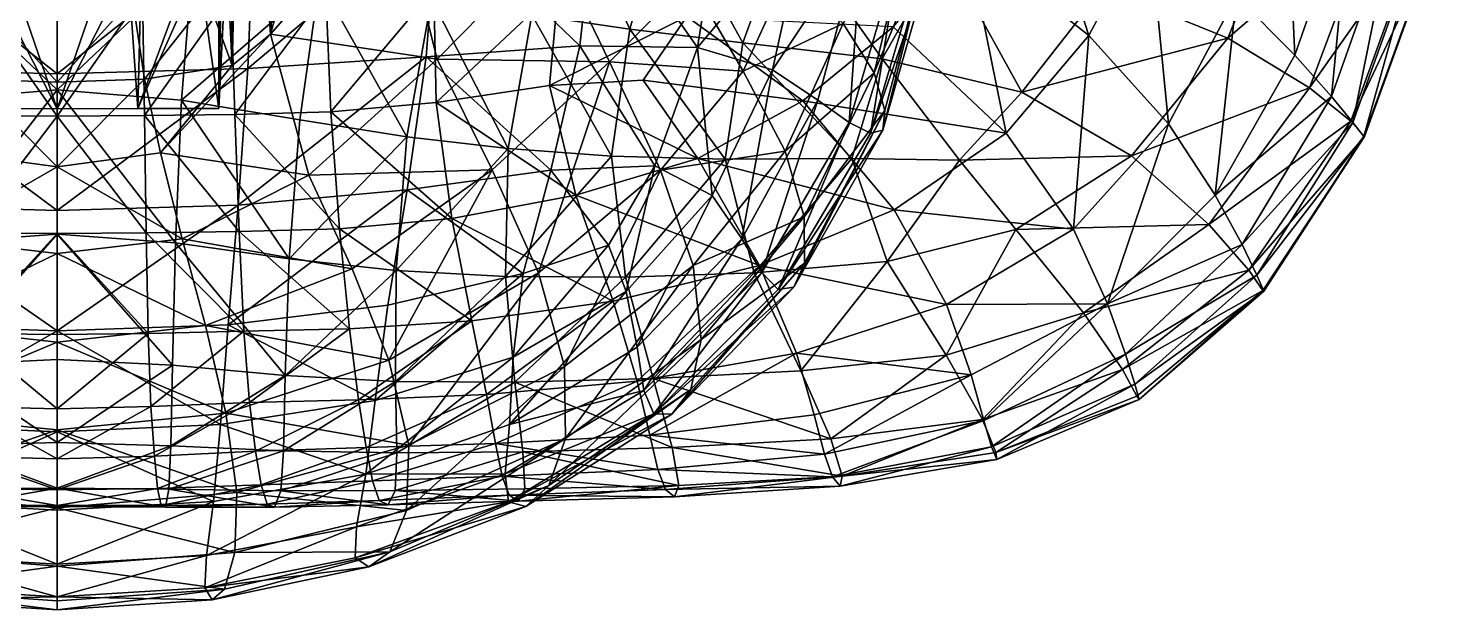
# Model space of a CAD drawing. Extents: x -25.2 to 25.3, y -25.7 to 25.2.
# Drawn here: x -0.46 to 24.03, y -25.73 to -15.59 of the extents above; entities that cross this region are included whole.
import ezdxf

# ---------------------------------------------------------------- set-up
doc = ezdxf.new("R2010")
doc.units = 0

msp = doc.modelspace()

# ---------------------------------------------------------------- linework, layer by layer
for points in [[(2.861, -16.99, -9.965), (2.517, -14.576, -19.539), (2.867, -7.052, -19.604)], [(2.861, -16.99, -9.965), (2.867, -7.052, -19.604), (3.045, -7.114, -10.475)], [(3.045, -7.114, -10.475), (3.077, -12.598, -7.479), (2.861, -16.99, -9.965)], [(3.092, -16.237, 65.542), (2.669, -15.071, 63.185), (2.681, -7.995, 61.917)], [(3.092, -16.237, 65.542), (2.681, -7.995, 61.917), (3.272, -8.981, 65.09)], [(3.764, -15.692, 67.85), (4.186, -9.294, 67.698), (5.751, -8.495, 69.311)], [(3.764, -15.692, 67.85), (5.751, -8.495, 69.311), (5.931, -13.212, 69.386)], [(3.764, -15.692, 67.85), (3.092, -16.237, 65.542), (3.272, -8.981, 65.09)], [(3.764, -15.692, 67.85), (3.272, -8.981, 65.09), (4.186, -9.294, 67.698)], [(18.022, -15.714, -46.855), (16.913, -12.302, -45.567), (15.893, -14.029, -45.536)], [(18.022, -15.714, -46.855), (19.065, -13.74, -46.864), (16.913, -12.302, -45.567)], [(0.043, -16.992, -10.106), (0.043, -12.539, -7.416), (-1.474, -12.568, -7.448)], [(0.043, -16.992, -10.106), (-1.474, -12.568, -7.448), (-1.366, -16.991, -10.035)], [(0.043, -16.992, -10.106), (1.56, -12.568, -7.448), (0.043, -12.539, -7.416)], [(0.043, -16.992, -10.106), (1.452, -16.991, -10.035), (1.56, -12.568, -7.448)], [(1.452, -16.991, -10.035), (3.077, -12.598, -7.479), (1.56, -12.568, -7.448)], [(1.452, -16.991, -10.035), (2.861, -16.99, -9.965), (3.077, -12.598, -7.479)], [(21.445, -12.54, -48.656), (20.593, -15.027, -48.623), (21.609, -16.058, -50.627)], [(21.445, -12.54, -48.656), (21.609, -16.058, -50.627), (22.581, -13.261, -50.635)], [(6.667, -16.128, 69.845), (3.764, -15.692, 67.85), (5.931, -13.212, 69.386)], [(8.664, -14.093, 70.65), (6.667, -16.128, 69.845), (5.931, -13.212, 69.386)], [(10.023, -15.605, -66.471), (8.317, -15.353, -66.507), (8.873, -13.059, -66.741)], [(10.023, -15.605, -66.471), (8.873, -13.059, -66.741), (10.63, -13.384, -66.708)], [(21.564, -13.014, -64.379), (20.443, -15.764, -64.409), (18.274, -14.879, -65.637)], [(23.024, -13.523, -62.741), (20.443, -15.764, -64.409), (21.564, -13.014, -64.379)], [(9.152, -15.894, 90.309), (9.431, -13.397, 90.667), (6.671, -13.514, 91.664)], [(11.199, -15.922, 89.1), (9.431, -13.397, 90.667), (9.152, -15.894, 90.309)], [(11.199, -15.922, 89.1), (11.596, -13.432, 89.346), (9.431, -13.397, 90.667)], [(11.993, -15.843, -66.388), (10.023, -15.605, -66.471), (10.63, -13.384, -66.708)], [(11.993, -15.843, -66.388), (10.63, -13.384, -66.708), (12.746, -13.759, -66.598)], [(13.087, -13.671, 87.763), (11.596, -13.432, 89.346), (11.199, -15.922, 89.1)], [(22.581, -13.261, -50.635), (21.609, -16.058, -50.627), (22.246, -16.777, -52.658)], [(22.581, -13.261, -50.635), (22.246, -16.777, -52.658), (23.327, -13.725, -52.655)], [(-3.384, -13.672, 92.272), (-3.282, -16.292, 91.79), (0.043, -16.383, 91.992)], [(-3.384, -13.672, 92.272), (0.043, -16.383, 91.992), (0.043, -13.752, 92.476)], [(3.47, -13.672, 92.272), (0.043, -13.752, 92.476), (0.043, -16.383, 91.992)], [(3.47, -13.672, 92.272), (0.043, -16.383, 91.992), (3.368, -16.292, 91.79)], [(6.671, -13.514, 91.664), (3.47, -13.672, 92.272), (3.368, -16.292, 91.79)], [(6.671, -13.514, 91.664), (3.368, -16.292, 91.79), (6.476, -16.088, 91.215)], [(9.152, -15.894, 90.309), (6.671, -13.514, 91.664), (6.476, -16.088, 91.215)], [(13.087, -13.671, 87.763), (11.199, -15.922, 89.1), (12.506, -16.315, 87.601)], [(14.069, -13.973, 85.915), (13.087, -13.671, 87.763), (12.506, -16.315, 87.601)], [(13.741, -15.504, 73.661), (14.959, -13.555, 75.432), (14.281, -16.368, 75.135)], [(14.281, -16.368, 75.135), (14.959, -13.555, 75.432), (15.26, -14.001, 77.241)], [(23.024, -13.523, -62.741), (21.865, -16.628, -62.769), (20.443, -15.764, -64.409)], [(21.865, -16.628, -62.769), (23.024, -13.523, -62.741), (23.773, -13.916, -60.879)], [(14.42, -16.121, -66.178), (11.993, -15.843, -66.388), (12.746, -13.759, -66.598)], [(14.42, -16.121, -66.178), (12.746, -13.759, -66.598), (15.488, -14.225, -66.312)], [(19.406, -17.257, -48.641), (19.065, -13.74, -46.864), (18.022, -15.714, -46.855)], [(19.406, -17.257, -48.641), (20.593, -15.027, -48.623), (19.065, -13.74, -46.864)], [(21.865, -16.628, -62.769), (23.773, -13.916, -60.879), (22.582, -17.209, -60.908)], [(23.327, -13.725, -52.655), (22.246, -16.777, -52.658), (22.618, -17.232, -54.711)], [(22.582, -17.209, -60.908), (23.773, -13.916, -60.879), (24.031, -14.136, -58.877)], [(23.327, -13.725, -52.655), (22.618, -17.232, -54.711), (23.777, -14, -54.704)], [(9.67, -16.175, 71.126), (6.667, -16.128, 69.845), (8.664, -14.093, 70.65)], [(11.08, -14.754, 71.561), (9.67, -16.175, 71.126), (8.664, -14.093, 70.65)], [(14.069, -13.973, 85.915), (12.506, -16.315, 87.601), (13.3, -16.843, 85.777)], [(13.846, -17.235, 83.621), (14.069, -13.973, 85.915), (13.3, -16.843, 85.777)], [(13.846, -17.235, 83.621), (14.739, -14.177, 83.809), (14.069, -13.973, 85.915)], [(14.217, -17.419, 81.302), (14.739, -14.177, 83.809), (13.846, -17.235, 83.621)], [(14.217, -17.419, 81.302), (15.148, -14.263, 81.565), (14.739, -14.177, 83.809)], [(14.281, -16.368, 75.135), (15.26, -14.001, 77.241), (14.465, -17.025, 76.928)], [(15.26, -14.001, 77.241), (15.316, -14.225, 79.327), (14.428, -17.367, 79.021)], [(15.26, -14.001, 77.241), (14.428, -17.367, 79.021), (14.465, -17.025, 76.928)], [(16.577, -17.418, -46.927), (15.893, -14.029, -45.536), (14.611, -15.567, -45.58)], [(16.577, -17.418, -46.927), (18.022, -15.714, -46.855), (15.893, -14.029, -45.536)], [(22.582, -17.209, -60.908), (24.031, -14.136, -58.877), (22.821, -17.479, -58.904)], [(23.777, -14, -54.704), (22.618, -17.232, -54.711), (22.811, -17.474, -56.813)], [(23.777, -14, -54.704), (22.811, -17.474, -56.813), (24.012, -14.149, -56.795)], [(24.012, -14.149, -56.795), (22.811, -17.474, -56.813), (22.821, -17.479, -58.904)], [(24.012, -14.149, -56.795), (22.821, -17.479, -58.904), (24.031, -14.136, -58.877)], [(-2.321, -14.419, -66.542), (0.043, -14.254, -66.539), (0.043, -16.665, -65.992)], [(-2.321, -14.419, -66.542), (0.043, -16.665, -65.992), (-2.128, -16.841, -65.994)], [(2.407, -14.419, -66.542), (0.043, -16.665, -65.992), (0.043, -14.254, -66.539)], [(2.407, -14.419, -66.542), (2.214, -16.841, -65.994), (0.043, -16.665, -65.992)], [(4.618, -14.757, -66.541), (2.214, -16.841, -65.994), (2.407, -14.419, -66.542)], [(15.316, -14.225, 79.327), (15.148, -14.263, 81.565), (14.217, -17.419, 81.302)], [(15.316, -14.225, 79.327), (14.217, -17.419, 81.302), (14.428, -17.367, 79.021)], [(16.85, -16.701, -65.601), (14.42, -16.121, -66.178), (15.488, -14.225, -66.312)], [(16.85, -16.701, -65.601), (15.488, -14.225, -66.312), (18.274, -14.879, -65.637)], [(-1.194, -14.577, -19.518), (0.043, -16.992, -10.106), (-1.366, -16.991, -10.035)], [(-1.194, -14.577, -19.518), (0.043, -14.577, -19.497), (0.043, -16.992, -10.106)], [(1.28, -14.577, -19.518), (1.452, -16.991, -10.035), (0.043, -16.992, -10.106)], [(1.28, -14.577, -19.518), (0.043, -16.992, -10.106), (0.043, -14.577, -19.497)], [(2.517, -14.576, -19.539), (1.452, -16.991, -10.035), (1.28, -14.577, -19.518)], [(2.517, -14.576, -19.539), (2.861, -16.99, -9.965), (1.452, -16.991, -10.035)], [(12.792, -14.593, 72.536), (11.996, -16.336, 72.252), (11.08, -14.754, 71.561)], [(13.741, -15.504, 73.661), (11.996, -16.336, 72.252), (12.792, -14.593, 72.536)], [(4.618, -14.757, -66.541), (4.27, -17.187, -65.99), (2.214, -16.841, -65.994)], [(6.136, -17.48, -65.971), (4.27, -17.187, -65.99), (4.618, -14.757, -66.541)], [(6.136, -17.48, -65.971), (4.618, -14.757, -66.541), (6.566, -15.076, -66.529)], [(4.814, -17.047, -45.271), (6.607, -14.908, -44.551), (4.724, -14.969, -44.559)], [(4.814, -17.047, -45.271), (6.646, -16.884, -45.205), (6.607, -14.908, -44.551)], [(8.78, -14.876, -44.583), (6.607, -14.908, -44.551), (6.646, -16.884, -45.205)], [(8.78, -14.876, -44.583), (6.646, -16.884, -45.205), (8.622, -16.59, -45.129)], [(11.015, -15.382, -44.893), (8.78, -14.876, -44.583), (8.622, -16.59, -45.129)], [(11.996, -16.336, 72.252), (9.67, -16.175, 71.126), (11.08, -14.754, 71.561)], [(20.443, -15.764, -64.409), (16.85, -16.701, -65.601), (18.274, -14.879, -65.637)], [(0.043, -17.122, -45.326), (-1.447, -14.996, -44.557), (-1.479, -17.112, -45.32)], [(-1.27, -15.071, 63.159), (0.043, -16.529, 65.276), (-1.479, -16.476, 65.386)], [(0.043, -17.122, -45.326), (0.043, -14.999, -44.555), (-1.447, -14.996, -44.557)], [(-1.27, -15.071, 63.159), (0.043, -15.071, 63.133), (0.043, -16.529, 65.276)], [(0.043, -17.122, -45.326), (1.565, -17.112, -45.32), (1.533, -14.996, -44.557)], [(0.043, -17.122, -45.326), (1.533, -14.996, -44.557), (0.043, -14.999, -44.555)], [(1.356, -15.071, 63.159), (1.565, -16.476, 65.386), (0.043, -16.529, 65.276)], [(1.356, -15.071, 63.159), (0.043, -16.529, 65.276), (0.043, -15.071, 63.133)], [(2.669, -15.071, 63.185), (1.565, -16.476, 65.386), (1.356, -15.071, 63.159)], [(1.565, -17.112, -45.32), (3.072, -14.987, -44.559), (1.533, -14.996, -44.557)], [(1.565, -17.112, -45.32), (3.139, -17.09, -45.302), (3.072, -14.987, -44.559)], [(2.669, -15.071, 63.185), (3.092, -16.237, 65.542), (1.565, -16.476, 65.386)], [(3.139, -17.09, -45.302), (4.724, -14.969, -44.559), (3.072, -14.987, -44.559)], [(3.139, -17.09, -45.302), (4.814, -17.047, -45.271), (4.724, -14.969, -44.559)], [(7.903, -17.687, -65.939), (6.136, -17.48, -65.971), (6.566, -15.076, -66.529)], [(7.903, -17.687, -65.939), (6.566, -15.076, -66.529), (8.317, -15.353, -66.507)], [(20.22, -18.499, -50.662), (20.593, -15.027, -48.623), (19.406, -17.257, -48.641)], [(20.22, -18.499, -50.662), (21.609, -16.058, -50.627), (20.593, -15.027, -48.623)], [(9.703, -17.818, -65.894), (7.903, -17.687, -65.939), (8.317, -15.353, -66.507)], [(9.703, -17.818, -65.894), (8.317, -15.353, -66.507), (10.023, -15.605, -66.471)], [(11.015, -15.382, -44.893), (8.622, -16.59, -45.129), (10.255, -16.497, -45.195)], [(13.036, -16.854, -45.723), (11.015, -15.382, -44.893), (10.255, -16.497, -45.195)], [(14.611, -15.567, -45.58), (11.015, -15.382, -44.893), (13.036, -16.854, -45.723)], [(11.681, -17.87, -65.827), (9.703, -17.818, -65.894), (10.023, -15.605, -66.471)], [(11.681, -17.87, -65.827), (10.023, -15.605, -66.471), (11.993, -15.843, -66.388)], [(13.741, -15.504, 73.661), (12.73, -17.73, 73.373), (11.996, -16.336, 72.252)], [(14.281, -16.368, 75.135), (12.73, -17.73, 73.373), (13.741, -15.504, 73.661)], [(16.577, -17.418, -46.927), (14.611, -15.567, -45.58), (13.036, -16.854, -45.723)], [(3.092, -16.237, 65.542), (3.764, -15.692, 67.85), (1.844, -17.761, 67.307)], [(4.432, -18.15, 69.061), (1.844, -17.761, 67.307), (3.764, -15.692, 67.85)], [(6.667, -16.128, 69.845), (4.432, -18.15, 69.061), (3.764, -15.692, 67.85)], [(8.648, -18.062, 89.9), (9.152, -15.894, 90.309), (6.476, -16.088, 91.215)], [(10.457, -17.986, 88.904), (9.152, -15.894, 90.309), (8.648, -18.062, 89.9)], [(10.457, -17.986, 88.904), (11.199, -15.922, 89.1), (9.152, -15.894, 90.309)], [(13.889, -17.862, -65.69), (11.681, -17.87, -65.827), (11.993, -15.843, -66.388)], [(13.889, -17.862, -65.69), (11.993, -15.843, -66.388), (14.42, -16.121, -66.178)], [(17.75, -19.09, -48.735), (18.022, -15.714, -46.855), (16.577, -17.418, -46.927)], [(20.443, -15.764, -64.409), (18.761, -17.812, -64.453), (16.85, -16.701, -65.601)], [(17.75, -19.09, -48.735), (19.406, -17.257, -48.641), (18.022, -15.714, -46.855)], [(21.865, -16.628, -62.769), (18.761, -17.812, -64.453), (20.443, -15.764, -64.409)], [(6.476, -16.088, 91.215), (3.368, -16.292, 91.79), (3.201, -18.672, 91.09)], [(6.476, -16.088, 91.215), (3.201, -18.672, 91.09), (6.144, -18.406, 90.615)], [(7.626, -18.055, 70.557), (4.432, -18.15, 69.061), (6.667, -16.128, 69.845)], [(8.648, -18.062, 89.9), (6.476, -16.088, 91.215), (6.144, -18.406, 90.615)], [(9.67, -16.175, 71.126), (7.626, -18.055, 70.557), (6.667, -16.128, 69.845)], [(11.458, -18.506, 87.533), (11.199, -15.922, 89.1), (10.457, -17.986, 88.904)], [(11.458, -18.506, 87.533), (12.506, -16.315, 87.601), (11.199, -15.922, 89.1)], [(15.764, -17.888, -65.405), (13.889, -17.862, -65.69), (14.42, -16.121, -66.178)], [(15.764, -17.888, -65.405), (14.42, -16.121, -66.178), (16.85, -16.701, -65.601)], [(22.246, -16.777, -52.658), (21.609, -16.058, -50.627), (20.22, -18.499, -50.662)], [(-3.282, -16.292, 91.79), (-3.115, -18.672, 91.09), (0.043, -18.768, 91.267)], [(-3.282, -16.292, 91.79), (0.043, -18.768, 91.267), (0.043, -16.383, 91.992)], [(3.368, -16.292, 91.79), (0.043, -16.383, 91.992), (0.043, -18.768, 91.267)], [(3.368, -16.292, 91.79), (0.043, -18.768, 91.267), (3.201, -18.672, 91.09)], [(3.092, -16.237, 65.542), (1.844, -17.761, 67.307), (1.565, -16.476, 65.386)], [(9.67, -16.175, 71.126), (8.429, -19.853, 71.498), (7.626, -18.055, 70.557)], [(9.67, -16.175, 71.126), (10.557, -18.063, 71.923), (8.429, -19.853, 71.498)], [(11.996, -16.336, 72.252), (10.557, -18.063, 71.923), (9.67, -16.175, 71.126)], [(12.73, -17.73, 73.373), (10.557, -18.063, 71.923), (11.996, -16.336, 72.252)], [(11.976, -19.259, 85.71), (12.506, -16.315, 87.601), (11.458, -18.506, 87.533)], [(11.976, -19.259, 85.71), (13.3, -16.843, 85.777), (12.506, -16.315, 87.601)], [(14.281, -16.368, 75.135), (13.062, -18.875, 74.843), (12.73, -17.73, 73.373)], [(14.465, -17.025, 76.928), (13.062, -18.875, 74.843), (14.281, -16.368, 75.135)], [(-1.479, -16.476, 65.386), (0.043, -18.005, 67.183), (-1.758, -17.761, 67.307)], [(-1.479, -16.476, 65.386), (0.043, -16.529, 65.276), (0.043, -18.005, 67.183)], [(1.565, -16.476, 65.386), (1.844, -17.761, 67.307), (0.043, -18.005, 67.183)], [(1.565, -16.476, 65.386), (0.043, -18.005, 67.183), (0.043, -16.529, 65.276)], [(9.084, -18.498, -46.146), (8.622, -16.59, -45.129), (6.646, -16.884, -45.205)], [(11.206, -17.858, -45.942), (10.255, -16.497, -45.195), (8.622, -16.59, -45.129)], [(11.206, -17.858, -45.942), (8.622, -16.59, -45.129), (9.084, -18.498, -46.146)], [(13.036, -16.854, -45.723), (10.255, -16.497, -45.195), (11.206, -17.858, -45.942)], [(21.865, -16.628, -62.769), (20.108, -19.013, -62.833), (18.761, -17.812, -64.453)], [(22.582, -17.209, -60.908), (20.108, -19.013, -62.833), (21.865, -16.628, -62.769)], [(-2.018, -19.328, -64.978), (-2.128, -16.841, -65.994), (0.043, -16.665, -65.992)], [(-2.018, -19.328, -64.978), (0.043, -16.665, -65.992), (0.043, -19.178, -64.989)], [(2.104, -19.328, -64.978), (0.043, -19.178, -64.989), (0.043, -16.665, -65.992)], [(2.104, -19.328, -64.978), (0.043, -16.665, -65.992), (2.214, -16.841, -65.994)], [(4.085, -19.61, -64.95), (2.104, -19.328, -64.978), (2.214, -16.841, -65.994)], [(4.085, -19.61, -64.95), (2.214, -16.841, -65.994), (4.27, -17.187, -65.99)], [(6.921, -18.906, -46.334), (6.646, -16.884, -45.205), (4.814, -17.047, -45.271)], [(9.084, -18.498, -46.146), (6.646, -16.884, -45.205), (6.921, -18.906, -46.334)], [(14.627, -18.756, -47.101), (13.036, -16.854, -45.723), (11.206, -17.858, -45.942)], [(13.3, -16.843, 85.777), (11.976, -19.259, 85.71), (12.321, -19.846, 83.484)], [(13.3, -16.843, 85.777), (12.321, -19.846, 83.484), (13.846, -17.235, 83.621)], [(16.577, -17.418, -46.927), (13.036, -16.854, -45.723), (14.627, -18.756, -47.101)], [(18.761, -17.812, -64.453), (15.764, -17.888, -65.405), (16.85, -16.701, -65.601)], [(22.246, -16.777, -52.658), (20.22, -18.499, -50.662), (20.69, -19.358, -52.686)], [(22.618, -17.232, -54.711), (22.246, -16.777, -52.658), (20.69, -19.358, -52.686)], [(-1.508, -19.157, -46.526), (0.043, -17.122, -45.326), (-1.479, -17.112, -45.32)], [(-1.508, -19.157, -46.526), (0.043, -19.169, -46.533), (0.043, -17.122, -45.326)], [(1.594, -19.157, -46.526), (1.565, -17.112, -45.32), (0.043, -17.122, -45.326)], [(1.594, -19.157, -46.526), (0.043, -17.122, -45.326), (0.043, -19.169, -46.533)], [(3.213, -19.132, -46.503), (3.139, -17.09, -45.302), (1.565, -17.112, -45.32)], [(3.213, -19.132, -46.503), (1.565, -17.112, -45.32), (1.594, -19.157, -46.526)], [(4.966, -19.085, -46.449), (4.814, -17.047, -45.271), (3.139, -17.09, -45.302)], [(4.966, -19.085, -46.449), (3.139, -17.09, -45.302), (3.213, -19.132, -46.503)], [(6.921, -18.906, -46.334), (4.814, -17.047, -45.271), (4.966, -19.085, -46.449)], [(12.878, -20.105, 78.758), (13.065, -19.687, 76.644), (14.465, -17.025, 76.928)], [(12.878, -20.105, 78.758), (14.465, -17.025, 76.928), (14.428, -17.367, 79.021)], [(14.465, -17.025, 76.928), (13.065, -19.687, 76.644), (13.062, -18.875, 74.843)], [(6.136, -17.48, -65.971), (4.085, -19.61, -64.95), (4.27, -17.187, -65.99)], [(13.846, -17.235, 83.621), (12.321, -19.846, 83.484), (12.607, -20.146, 81.085)], [(13.846, -17.235, 83.621), (12.607, -20.146, 81.085), (14.217, -17.419, 81.302)], [(12.607, -20.146, 81.085), (12.878, -20.105, 78.758), (14.428, -17.367, 79.021)], [(12.607, -20.146, 81.085), (14.428, -17.367, 79.021), (14.217, -17.419, 81.302)], [(18.347, -20.397, -50.754), (19.406, -17.257, -48.641), (17.75, -19.09, -48.735)], [(18.347, -20.397, -50.754), (20.22, -18.499, -50.662), (19.406, -17.257, -48.641)], [(22.582, -17.209, -60.908), (20.808, -19.806, -60.967), (20.108, -19.013, -62.833)], [(22.618, -17.232, -54.711), (20.69, -19.358, -52.686), (20.946, -19.892, -54.729)], [(22.821, -17.479, -58.904), (20.808, -19.806, -60.967), (22.582, -17.209, -60.908)], [(20.946, -19.892, -54.729), (22.811, -17.474, -56.813), (22.618, -17.232, -54.711)], [(6.136, -17.48, -65.971), (5.953, -19.815, -64.909), (4.085, -19.61, -64.95)], [(7.903, -17.687, -65.939), (5.953, -19.815, -64.909), (6.136, -17.48, -65.971)], [(14.627, -18.756, -47.101), (17.75, -19.09, -48.735), (16.577, -17.418, -46.927)], [(22.821, -17.479, -58.904), (21.05, -20.163, -58.948), (20.808, -19.806, -60.967)], [(20.946, -19.892, -54.729), (21.07, -20.172, -56.839), (22.811, -17.474, -56.813)], [(21.07, -20.172, -56.839), (21.05, -20.163, -58.948), (22.821, -17.479, -58.904)], [(21.07, -20.172, -56.839), (22.821, -17.479, -58.904), (22.811, -17.474, -56.813)], [(-2.136, -19.26, 68.632), (-1.758, -17.761, 67.307), (0.043, -18.005, 67.183)], [(2.222, -19.26, 68.632), (0.043, -18.005, 67.183), (1.844, -17.761, 67.307)], [(4.432, -18.15, 69.061), (2.222, -19.26, 68.632), (1.844, -17.761, 67.307)], [(7.903, -17.687, -65.939), (7.856, -19.917, -64.857), (5.953, -19.815, -64.909)], [(9.703, -17.818, -65.894), (7.856, -19.917, -64.857), (7.903, -17.687, -65.939)], [(9.703, -17.818, -65.894), (9.944, -19.929, -64.793), (7.856, -19.917, -64.857)], [(12.281, -19.725, -47.348), (11.206, -17.858, -45.942), (9.084, -18.498, -46.146)], [(11.681, -17.87, -65.827), (9.944, -19.929, -64.793), (9.703, -17.818, -65.894)], [(11.681, -17.87, -65.827), (12.189, -19.855, -64.715), (9.944, -19.929, -64.793)], [(12.73, -17.73, 73.373), (11.124, -19.725, 73.068), (10.557, -18.063, 71.923)], [(13.062, -18.875, 74.843), (11.124, -19.725, 73.068), (12.73, -17.73, 73.373)], [(14.627, -18.756, -47.101), (11.206, -17.858, -45.942), (12.281, -19.725, -47.348)], [(12.189, -19.855, -64.715), (11.681, -17.87, -65.827), (13.889, -17.862, -65.69)], [(12.189, -19.855, -64.715), (13.889, -17.862, -65.69), (14.506, -19.657, -64.615)], [(14.506, -19.657, -64.615), (13.889, -17.862, -65.69), (15.764, -17.888, -65.405)], [(18.761, -17.812, -64.453), (16.749, -19.097, -64.5), (15.764, -17.888, -65.405)], [(20.108, -19.013, -62.833), (16.749, -19.097, -64.5), (18.761, -17.812, -64.453)], [(-2.136, -19.26, 68.632), (0.043, -18.005, 67.183), (0.043, -19.517, 68.515)], [(2.222, -19.26, 68.632), (0.043, -19.517, 68.515), (0.043, -18.005, 67.183)], [(7.626, -18.055, 70.557), (5.187, -19.783, 70.012), (4.432, -18.15, 69.061)], [(7.626, -18.055, 70.557), (5.823, -21.378, 71.09), (5.187, -19.783, 70.012)], [(7.626, -18.055, 70.557), (8.429, -19.853, 71.498), (5.823, -21.378, 71.09)], [(8.163, -19.868, 89.157), (8.648, -18.062, 89.9), (6.144, -18.406, 90.615)], [(9.65, -19.374, 88.654), (8.648, -18.062, 89.9), (8.163, -19.868, 89.157)], [(10.557, -18.063, 71.923), (8.886, -21.485, 72.738), (8.429, -19.853, 71.498)], [(9.65, -19.374, 88.654), (10.457, -17.986, 88.904), (8.648, -18.062, 89.9)], [(10.557, -18.063, 71.923), (11.124, -19.725, 73.068), (8.886, -21.485, 72.738)], [(9.957, -20.179, 87.57), (10.457, -17.986, 88.904), (9.65, -19.374, 88.654)], [(9.957, -20.179, 87.57), (11.458, -18.506, 87.533), (10.457, -17.986, 88.904)], [(14.506, -19.657, -64.615), (15.764, -17.888, -65.405), (16.749, -19.097, -64.5)], [(5.187, -19.783, 70.012), (2.222, -19.26, 68.632), (4.432, -18.15, 69.061)], [(6.144, -18.406, 90.615), (3.201, -18.672, 91.09), (3.024, -20.76, 89.957)], [(6.144, -18.406, 90.615), (3.024, -20.76, 89.957), (5.807, -20.42, 89.622)], [(8.163, -19.868, 89.157), (6.144, -18.406, 90.615), (5.807, -20.42, 89.622)], [(9.731, -20.35, -47.622), (9.084, -18.498, -46.146), (6.921, -18.906, -46.334)], [(12.281, -19.725, -47.348), (9.084, -18.498, -46.146), (9.731, -20.35, -47.622)], [(10.151, -21.151, 85.719), (11.458, -18.506, 87.533), (9.957, -20.179, 87.57)], [(10.151, -21.151, 85.719), (11.976, -19.259, 85.71), (11.458, -18.506, 87.533)], [(20.69, -19.358, -52.686), (20.22, -18.499, -50.662), (18.347, -20.397, -50.754)], [(-3.115, -18.672, 91.09), (-2.938, -20.76, 89.957), (0.043, -20.866, 90.09)], [(-3.115, -18.672, 91.09), (0.043, -20.866, 90.09), (0.043, -18.768, 91.267)], [(3.201, -18.672, 91.09), (0.043, -18.768, 91.267), (0.043, -20.866, 90.09)], [(3.201, -18.672, 91.09), (0.043, -20.866, 90.09), (3.024, -20.76, 89.957)], [(12.281, -19.725, -47.348), (15.539, -20.405, -48.917), (14.627, -18.756, -47.101)], [(14.627, -18.756, -47.101), (15.539, -20.405, -48.917), (17.75, -19.09, -48.735)], [(5.14, -20.831, -47.99), (4.966, -19.085, -46.449), (3.213, -19.132, -46.503)], [(7.269, -20.693, -47.855), (6.921, -18.906, -46.334), (4.966, -19.085, -46.449)], [(7.269, -20.693, -47.855), (4.966, -19.085, -46.449), (5.14, -20.831, -47.99)], [(9.731, -20.35, -47.622), (6.921, -18.906, -46.334), (7.269, -20.693, -47.855)], [(13.062, -18.875, 74.843), (11.263, -21.017, 74.572), (11.124, -19.725, 73.068)], [(13.065, -19.687, 76.644), (11.263, -21.017, 74.572), (13.062, -18.875, 74.843)], [(15.531, -21.291, -63.026), (14.506, -19.657, -64.615), (16.749, -19.097, -64.5)], [(15.531, -21.291, -63.026), (16.749, -19.097, -64.5), (17.927, -20.552, -62.923)], [(15.539, -20.405, -48.917), (18.347, -20.397, -50.754), (17.75, -19.09, -48.735)], [(20.108, -19.013, -62.833), (17.927, -20.552, -62.923), (16.749, -19.097, -64.5)], [(20.808, -19.806, -60.967), (17.927, -20.552, -62.923), (20.108, -19.013, -62.833)], [(-2.546, -20.773, 69.681), (-2.136, -19.26, 68.632), (0.043, -19.517, 68.515)], [(-1.97, -21.465, -63.538), (-2.018, -19.328, -64.978), (0.043, -19.178, -64.989)], [(-1.97, -21.465, -63.538), (0.043, -19.178, -64.989), (0.043, -21.363, -63.563)], [(-1.542, -20.909, -48.082), (0.043, -19.169, -46.533), (-1.508, -19.157, -46.526)], [(-1.542, -20.909, -48.082), (0.043, -20.928, -48.09), (0.043, -19.169, -46.533)], [(1.628, -20.909, -48.082), (1.594, -19.157, -46.526), (0.043, -19.169, -46.533)], [(1.628, -20.909, -48.082), (0.043, -19.169, -46.533), (0.043, -20.928, -48.09)], [(2.056, -21.465, -63.538), (0.043, -21.363, -63.563), (0.043, -19.178, -64.989)], [(2.056, -21.465, -63.538), (0.043, -19.178, -64.989), (2.104, -19.328, -64.978)], [(2.632, -20.773, 69.681), (0.043, -19.517, 68.515), (2.222, -19.26, 68.632)], [(3.297, -20.873, -48.053), (3.213, -19.132, -46.503), (1.594, -19.157, -46.526)], [(3.297, -20.873, -48.053), (1.594, -19.157, -46.526), (1.628, -20.909, -48.082)], [(4.02, -21.644, -63.482), (2.056, -21.465, -63.538), (2.104, -19.328, -64.978)], [(4.02, -21.644, -63.482), (2.104, -19.328, -64.978), (4.085, -19.61, -64.95)], [(5.187, -19.783, 70.012), (2.632, -20.773, 69.681), (2.222, -19.26, 68.632)], [(5.14, -20.831, -47.99), (3.213, -19.132, -46.503), (3.297, -20.873, -48.053)], [(11.976, -19.259, 85.71), (10.151, -21.151, 85.719), (10.269, -21.903, 83.404)], [(11.976, -19.259, 85.71), (10.269, -21.903, 83.404), (12.321, -19.846, 83.484)], [(-2.546, -20.773, 69.681), (0.043, -19.517, 68.515), (0.043, -21.06, 69.578)], [(2.632, -20.773, 69.681), (0.043, -21.06, 69.578), (0.043, -19.517, 68.515)], [(7.989, -21.323, 87.778), (9.957, -20.179, 87.57), (9.65, -19.374, 88.654)], [(7.989, -21.323, 87.778), (9.65, -19.374, 88.654), (8.163, -19.868, 89.157)], [(20.69, -19.358, -52.686), (18.347, -20.397, -50.754), (18.658, -21.271, -52.751)], [(20.946, -19.892, -54.729), (20.69, -19.358, -52.686), (18.658, -21.271, -52.751)], [(5.823, -21.378, 71.09), (2.632, -20.773, 69.681), (5.187, -19.783, 70.012)], [(5.953, -19.815, -64.909), (4.02, -21.644, -63.482), (4.085, -19.61, -64.95)], [(5.953, -19.815, -64.909), (5.938, -21.748, -63.417), (4.02, -21.644, -63.482)], [(7.856, -19.917, -64.857), (5.938, -21.748, -63.417), (5.953, -19.815, -64.909)], [(11.124, -19.725, 73.068), (8.901, -22.744, 74.332), (8.886, -21.485, 72.738)], [(11.124, -19.725, 73.068), (11.263, -21.017, 74.572), (8.901, -22.744, 74.332)], [(10.15, -21.742, -49.415), (12.281, -19.725, -47.348), (9.731, -20.35, -47.622)], [(10.15, -21.742, -49.415), (12.927, -21.256, -49.158), (12.281, -19.725, -47.348)], [(10.753, -22.317, 78.556), (11.084, -21.889, 76.414), (13.065, -19.687, 76.644)], [(10.753, -22.317, 78.556), (13.065, -19.687, 76.644), (12.878, -20.105, 78.758)], [(13.065, -19.687, 76.644), (11.084, -21.889, 76.414), (11.263, -21.017, 74.572)], [(13.003, -21.562, -63.136), (12.189, -19.855, -64.715), (14.506, -19.657, -64.615)], [(12.281, -19.725, -47.348), (12.927, -21.256, -49.158), (15.539, -20.405, -48.917)], [(13.003, -21.562, -63.136), (14.506, -19.657, -64.615), (15.531, -21.291, -63.026)], [(20.808, -19.806, -60.967), (18.607, -21.537, -61.044), (17.927, -20.552, -62.923)], [(21.05, -20.163, -58.948), (18.607, -21.537, -61.044), (20.808, -19.806, -60.967)], [(5.586, -22.078, 88.021), (7.989, -21.323, 87.778), (8.163, -19.868, 89.157)], [(5.586, -22.078, 88.021), (8.163, -19.868, 89.157), (5.807, -20.42, 89.622)], [(8.429, -19.853, 71.498), (6.173, -22.857, 72.441), (5.823, -21.378, 71.09)], [(7.856, -19.917, -64.857), (8.016, -21.76, -63.341), (5.938, -21.748, -63.417)], [(8.429, -19.853, 71.498), (8.886, -21.485, 72.738), (6.173, -22.857, 72.441)], [(9.944, -19.929, -64.793), (8.016, -21.76, -63.341), (7.856, -19.917, -64.857)], [(9.944, -19.929, -64.793), (10.426, -21.696, -63.245), (8.016, -21.76, -63.341)], [(12.189, -19.855, -64.715), (10.426, -21.696, -63.245), (9.944, -19.929, -64.793)], [(12.321, -19.846, 83.484), (10.269, -21.903, 83.404), (10.441, -22.313, 80.926)], [(12.189, -19.855, -64.715), (13.003, -21.562, -63.136), (10.426, -21.696, -63.245)], [(12.321, -19.846, 83.484), (10.441, -22.313, 80.926), (12.607, -20.146, 81.085)], [(20.946, -19.892, -54.729), (18.658, -21.271, -52.751), (18.818, -21.796, -54.767)], [(18.818, -21.796, -54.767), (21.07, -20.172, -56.839), (20.946, -19.892, -54.729)], [(7.924, -22.497, 85.788), (10.151, -21.151, 85.719), (9.957, -20.179, 87.57)], [(7.924, -22.497, 85.788), (9.957, -20.179, 87.57), (7.989, -21.323, 87.778)], [(10.441, -22.313, 80.926), (10.753, -22.317, 78.556), (12.878, -20.105, 78.758)], [(10.441, -22.313, 80.926), (12.878, -20.105, 78.758), (12.607, -20.146, 81.085)], [(21.05, -20.163, -58.948), (18.856, -22.006, -59.001), (18.607, -21.537, -61.044)], [(18.818, -21.796, -54.767), (18.895, -22.06, -56.874), (21.07, -20.172, -56.839)], [(18.895, -22.06, -56.874), (18.856, -22.006, -59.001), (21.05, -20.163, -58.948)], [(18.895, -22.06, -56.874), (21.05, -20.163, -58.948), (21.07, -20.172, -56.839)], [(3.024, -20.76, 89.957), (5.586, -22.078, 88.021), (5.807, -20.42, 89.622)], [(7.523, -21.976, -49.626), (9.731, -20.35, -47.622), (7.269, -20.693, -47.855)], [(7.523, -21.976, -49.626), (10.15, -21.742, -49.415), (9.731, -20.35, -47.622)], [(12.927, -21.256, -49.158), (15.968, -21.631, -50.91), (15.539, -20.405, -48.917)], [(17.927, -20.552, -62.923), (16.164, -22.409, -61.13), (15.531, -21.291, -63.026)], [(15.539, -20.405, -48.917), (15.968, -21.631, -50.91), (18.347, -20.397, -50.754)], [(18.347, -20.397, -50.754), (15.968, -21.631, -50.91), (16.19, -22.426, -52.861)], [(17.927, -20.552, -62.923), (18.607, -21.537, -61.044), (16.164, -22.409, -61.13)], [(18.347, -20.397, -50.754), (16.19, -22.426, -52.861), (18.658, -21.271, -52.751)], [(0.043, -20.866, 90.09), (-2.938, -20.76, 89.957), (-2.802, -22.497, 88.212)], [(-2.898, -22.298, 70.827), (-2.546, -20.773, 69.681), (0.043, -21.06, 69.578)], [(0.043, -20.866, 90.09), (2.888, -22.497, 88.212), (3.024, -20.76, 89.957)], [(2.984, -22.298, 70.827), (0.043, -21.06, 69.578), (2.632, -20.773, 69.681)], [(5.823, -21.378, 71.09), (2.984, -22.298, 70.827), (2.632, -20.773, 69.681)], [(3.024, -20.76, 89.957), (2.888, -22.497, 88.212), (5.586, -22.078, 88.021)], [(5.297, -22.069, -49.741), (7.269, -20.693, -47.855), (5.14, -20.831, -47.99)], [(5.297, -22.069, -49.741), (7.523, -21.976, -49.626), (7.269, -20.693, -47.855)], [(-2.898, -22.298, 70.827), (0.043, -21.06, 69.578), (0.043, -22.592, 70.739)], [(0.043, -20.866, 90.09), (-2.802, -22.497, 88.212), (0.043, -22.624, 88.289)], [(0.043, -22.224, -49.858), (-1.542, -20.909, -48.082), (-1.593, -22.185, -49.84)], [(0.043, -22.224, -49.858), (0.043, -20.928, -48.09), (-1.542, -20.909, -48.082)], [(0.043, -20.866, 90.09), (0.043, -22.624, 88.289), (2.888, -22.497, 88.212)], [(0.043, -22.224, -49.858), (1.679, -22.185, -49.84), (1.628, -20.909, -48.082)], [(0.043, -22.224, -49.858), (1.628, -20.909, -48.082), (0.043, -20.928, -48.09)], [(2.984, -22.298, 70.827), (0.043, -22.592, 70.739), (0.043, -21.06, 69.578)], [(1.679, -22.185, -49.84), (3.297, -20.873, -48.053), (1.628, -20.909, -48.082)], [(1.679, -22.185, -49.84), (3.398, -22.117, -49.798), (3.297, -20.873, -48.053)], [(3.398, -22.117, -49.798), (5.14, -20.831, -47.99), (3.297, -20.873, -48.053)], [(3.398, -22.117, -49.798), (5.297, -22.069, -49.741), (5.14, -20.831, -47.99)], [(11.263, -21.017, 74.572), (11.084, -21.889, 76.414), (8.61, -23.565, 76.246)], [(11.263, -21.017, 74.572), (8.61, -23.565, 76.246), (8.901, -22.744, 74.332)], [(10.269, -21.903, 83.404), (10.151, -21.151, 85.719), (7.924, -22.497, 85.788)], [(10.369, -22.682, -51.32), (12.927, -21.256, -49.158), (10.15, -21.742, -49.415)], [(10.369, -22.682, -51.32), (13.235, -22.331, -51.109), (12.927, -21.256, -49.158)], [(12.927, -21.256, -49.158), (13.235, -22.331, -51.109), (15.968, -21.631, -50.91)], [(15.531, -21.291, -63.026), (13.527, -22.748, -61.24), (13.003, -21.562, -63.136)], [(15.531, -21.291, -63.026), (16.164, -22.409, -61.13), (13.527, -22.748, -61.24)], [(18.658, -21.271, -52.751), (16.19, -22.426, -52.861), (16.323, -22.89, -54.834)], [(18.658, -21.271, -52.751), (16.323, -22.89, -54.834), (18.818, -21.796, -54.767)], [(0.043, -22.815, -61.795), (-1.97, -21.465, -63.538), (0.043, -21.363, -63.563)], [(0.043, -22.815, -61.795), (-1.942, -22.868, -61.765), (-1.97, -21.465, -63.538)], [(0.043, -22.815, -61.795), (0.043, -21.363, -63.563), (2.056, -21.465, -63.538)], [(0.043, -22.815, -61.795), (2.056, -21.465, -63.538), (2.028, -22.868, -61.765)], [(2.028, -22.868, -61.765), (2.056, -21.465, -63.538), (4.02, -21.644, -63.482)], [(6.173, -22.857, 72.441), (2.984, -22.298, 70.827), (5.823, -21.378, 71.09)], [(5.422, -23.366, 85.879), (7.924, -22.497, 85.788), (7.989, -21.323, 87.778)], [(5.422, -23.366, 85.879), (7.989, -21.323, 87.778), (5.586, -22.078, 88.021)], [(8.886, -21.485, 72.738), (8.901, -22.744, 74.332), (6.134, -23.998, 74.142)], [(8.886, -21.485, 72.738), (6.134, -23.998, 74.142), (6.173, -22.857, 72.441)], [(18.607, -21.537, -61.044), (16.401, -22.987, -59.06), (16.164, -22.409, -61.13)], [(18.607, -21.537, -61.044), (18.856, -22.006, -59.001), (16.401, -22.987, -59.06)], [(2.028, -22.868, -61.765), (4.02, -21.644, -63.482), (3.991, -22.956, -61.698)], [(3.991, -22.956, -61.698), (4.02, -21.644, -63.482), (5.938, -21.748, -63.417)], [(3.991, -22.956, -61.698), (5.938, -21.748, -63.417), (5.96, -22.993, -61.623)], [(5.96, -22.993, -61.623), (5.938, -21.748, -63.417), (8.016, -21.76, -63.341)], [(5.96, -22.993, -61.623), (8.016, -21.76, -63.341), (8.16, -22.974, -61.522)], [(7.684, -22.831, -51.489), (10.15, -21.742, -49.415), (7.523, -21.976, -49.626)], [(7.684, -22.831, -51.489), (10.369, -22.682, -51.32), (10.15, -21.742, -49.415)], [(10.762, -22.902, -61.383), (8.016, -21.76, -63.341), (10.426, -21.696, -63.245)], [(10.762, -22.902, -61.383), (8.16, -22.974, -61.522), (8.016, -21.76, -63.341)], [(13.527, -22.748, -61.24), (10.426, -21.696, -63.245), (13.003, -21.562, -63.136)], [(13.527, -22.748, -61.24), (10.762, -22.902, -61.383), (10.426, -21.696, -63.245)], [(15.968, -21.631, -50.91), (13.235, -22.331, -51.109), (13.412, -23.016, -53.01)], [(15.968, -21.631, -50.91), (13.412, -23.016, -53.01), (16.19, -22.426, -52.861)], [(18.818, -21.796, -54.767), (16.323, -22.89, -54.834), (16.417, -23.106, -56.924)], [(18.818, -21.796, -54.767), (16.417, -23.106, -56.924), (18.895, -22.06, -56.874)], [(5.428, -22.901, -51.576), (7.523, -21.976, -49.626), (5.297, -22.069, -49.741)], [(5.428, -22.901, -51.576), (7.684, -22.831, -51.489), (7.523, -21.976, -49.626)], [(10.441, -22.313, 80.926), (10.269, -21.903, 83.404), (7.853, -23.356, 83.372)], [(10.269, -21.903, 83.404), (7.924, -22.497, 85.788), (7.853, -23.356, 83.372)], [(8.209, -23.927, 78.423), (8.61, -23.565, 76.246), (11.084, -21.889, 76.414)], [(8.209, -23.927, 78.423), (11.084, -21.889, 76.414), (10.753, -22.317, 78.556)], [(18.895, -22.06, -56.874), (16.401, -22.987, -59.06), (18.856, -22.006, -59.001)], [(0.043, -23.099, -51.704), (-1.593, -22.185, -49.84), (-1.651, -23.05, -51.676)], [(0.043, -23.099, -51.704), (0.043, -22.224, -49.858), (-1.593, -22.185, -49.84)], [(0.043, -23.099, -51.704), (1.738, -23.05, -51.676), (1.679, -22.185, -49.84)], [(0.043, -23.099, -51.704), (1.679, -22.185, -49.84), (0.043, -22.224, -49.858)], [(1.738, -23.05, -51.676), (3.398, -22.117, -49.798), (1.679, -22.185, -49.84)], [(1.738, -23.05, -51.676), (3.503, -22.963, -51.623), (3.398, -22.117, -49.798)], [(2.888, -22.497, 88.212), (5.422, -23.366, 85.879), (5.586, -22.078, 88.021)], [(3.503, -22.963, -51.623), (5.297, -22.069, -49.741), (3.398, -22.117, -49.798)], [(3.503, -22.963, -51.623), (5.428, -22.901, -51.576), (5.297, -22.069, -49.741)], [(18.895, -22.06, -56.874), (16.417, -23.106, -56.924), (16.401, -22.987, -59.06)], [(-3.09, -23.682, 72.244), (-2.898, -22.298, 70.827), (0.043, -22.592, 70.739)], [(0.043, -22.624, 88.289), (-2.802, -22.497, 88.212), (-2.682, -23.844, 85.95)], [(3.176, -23.682, 72.244), (0.043, -22.592, 70.739), (2.984, -22.298, 70.827)], [(0.043, -22.624, 88.289), (2.768, -23.844, 85.95), (2.888, -22.497, 88.212)], [(2.888, -22.497, 88.212), (2.768, -23.844, 85.95), (5.422, -23.366, 85.879)], [(6.173, -22.857, 72.441), (3.176, -23.682, 72.244), (2.984, -22.298, 70.827)], [(7.853, -23.356, 83.372), (7.924, -22.497, 85.788), (5.422, -23.366, 85.879)], [(10.441, -22.313, 80.926), (7.853, -23.356, 83.372), (7.908, -23.847, 80.825)], [(7.908, -23.847, 80.825), (10.753, -22.317, 78.556), (10.441, -22.313, 80.926)], [(7.908, -23.847, 80.825), (8.209, -23.927, 78.423), (10.753, -22.317, 78.556)], [(13.412, -23.016, -53.01), (13.235, -22.331, -51.109), (10.369, -22.682, -51.32)], [(16.19, -22.426, -52.861), (13.412, -23.016, -53.01), (13.552, -23.409, -54.945)], [(16.164, -22.409, -61.13), (13.72, -23.398, -59.16), (13.527, -22.748, -61.24)], [(16.19, -22.426, -52.861), (13.552, -23.409, -54.945), (16.323, -22.89, -54.834)], [(16.164, -22.409, -61.13), (16.401, -22.987, -59.06), (13.72, -23.398, -59.16)], [(-3.09, -23.682, 72.244), (0.043, -22.592, 70.739), (0.043, -23.951, 72.175)], [(0.043, -22.624, 88.289), (-2.682, -23.844, 85.95), (0.043, -23.991, 85.977)], [(3.176, -23.682, 72.244), (0.043, -23.951, 72.175), (0.043, -22.592, 70.739)], [(0.043, -22.624, 88.289), (0.043, -23.991, 85.977), (2.768, -23.844, 85.95)], [(8.901, -22.744, 74.332), (8.61, -23.565, 76.246), (5.838, -24.717, 76.135)], [(8.901, -22.744, 74.332), (5.838, -24.717, 76.135), (6.134, -23.998, 74.142)], [(10.508, -23.286, -53.185), (10.369, -22.682, -51.32), (7.684, -22.831, -51.489)], [(13.412, -23.016, -53.01), (10.369, -22.682, -51.32), (10.508, -23.286, -53.185)], [(13.72, -23.398, -59.16), (10.762, -22.902, -61.383), (13.527, -22.748, -61.24)], [(0.043, -23.61, -59.772), (-1.942, -22.868, -61.765), (0.043, -22.815, -61.795)], [(0.043, -23.61, -59.772), (-1.906, -23.629, -59.744), (-1.942, -22.868, -61.765)], [(0.043, -23.61, -59.772), (0.043, -22.815, -61.795), (2.028, -22.868, -61.765)], [(0.043, -23.61, -59.772), (2.028, -22.868, -61.765), (1.992, -23.629, -59.744)], [(3.503, -22.963, -51.623), (1.738, -23.05, -51.676), (1.795, -23.613, -53.516)], [(3.503, -22.963, -51.623), (1.795, -23.613, -53.516), (3.6, -23.552, -53.464)], [(1.992, -23.629, -59.744), (2.028, -22.868, -61.765), (3.991, -22.956, -61.698)], [(1.992, -23.629, -59.744), (3.991, -22.956, -61.698), (3.94, -23.656, -59.681)], [(6.134, -23.998, 74.142), (3.176, -23.682, 72.244), (6.173, -22.857, 72.441)], [(5.428, -22.901, -51.576), (3.503, -22.963, -51.623), (3.6, -23.552, -53.464)], [(5.428, -22.901, -51.576), (3.6, -23.552, -53.464), (5.536, -23.48, -53.415)], [(3.94, -23.656, -59.681), (3.991, -22.956, -61.698), (5.96, -22.993, -61.623)], [(3.94, -23.656, -59.681), (5.96, -22.993, -61.623), (5.932, -23.652, -59.606)], [(7.684, -22.831, -51.489), (5.428, -22.901, -51.576), (5.536, -23.48, -53.415)], [(7.684, -22.831, -51.489), (5.536, -23.48, -53.415), (7.797, -23.4, -53.333)], [(5.932, -23.652, -59.606), (5.96, -22.993, -61.623), (8.16, -22.974, -61.522)], [(5.932, -23.652, -59.606), (8.16, -22.974, -61.522), (8.192, -23.622, -59.493)], [(10.508, -23.286, -53.185), (7.684, -22.831, -51.489), (7.797, -23.4, -53.333)], [(10.878, -23.562, -59.324), (8.16, -22.974, -61.522), (10.762, -22.902, -61.383)], [(10.878, -23.562, -59.324), (8.192, -23.622, -59.493), (8.16, -22.974, -61.522)], [(13.552, -23.409, -54.945), (13.412, -23.016, -53.01), (10.508, -23.286, -53.185)], [(13.72, -23.398, -59.16), (10.878, -23.562, -59.324), (10.762, -22.902, -61.383)], [(16.323, -22.89, -54.834), (13.552, -23.409, -54.945), (13.687, -23.573, -57.02)], [(16.323, -22.89, -54.834), (13.687, -23.573, -57.02), (16.417, -23.106, -56.924)], [(16.417, -23.106, -56.924), (13.72, -23.398, -59.16), (16.401, -22.987, -59.06)], [(-1.651, -23.05, -51.676), (-1.709, -23.613, -53.516), (0.043, -23.64, -53.543)], [(-1.651, -23.05, -51.676), (0.043, -23.64, -53.543), (0.043, -23.099, -51.704)], [(1.738, -23.05, -51.676), (0.043, -23.099, -51.704), (0.043, -23.64, -53.543)], [(1.738, -23.05, -51.676), (0.043, -23.64, -53.543), (1.795, -23.613, -53.516)], [(16.417, -23.106, -56.924), (13.687, -23.573, -57.02), (13.72, -23.398, -59.16)], [(2.648, -24.783, 83.36), (5.26, -24.281, 83.364), (5.422, -23.366, 85.879)], [(2.648, -24.783, 83.36), (5.422, -23.366, 85.879), (2.768, -23.844, 85.95)], [(5.536, -23.48, -53.415), (3.6, -23.552, -53.464), (3.706, -23.888, -55.408)], [(5.536, -23.48, -53.415), (3.706, -23.888, -55.408), (5.656, -23.821, -55.35)], [(7.853, -23.356, 83.372), (5.422, -23.366, 85.879), (5.26, -24.281, 83.364)], [(7.908, -23.847, 80.825), (7.853, -23.356, 83.372), (5.26, -24.281, 83.364)], [(7.797, -23.4, -53.333), (5.536, -23.48, -53.415), (5.656, -23.821, -55.35)], [(7.797, -23.4, -53.333), (5.656, -23.821, -55.35), (7.92, -23.733, -55.255)], [(10.642, -23.634, -55.104), (10.508, -23.286, -53.185), (7.797, -23.4, -53.333)], [(10.642, -23.634, -55.104), (7.797, -23.4, -53.333), (7.92, -23.733, -55.255)], [(13.552, -23.409, -54.945), (10.508, -23.286, -53.185), (10.642, -23.634, -55.104)], [(10.642, -23.634, -55.104), (13.687, -23.573, -57.02), (13.552, -23.409, -54.945)], [(10.8, -23.762, -57.183), (10.878, -23.562, -59.324), (13.72, -23.398, -59.16)], [(10.8, -23.762, -57.183), (13.72, -23.398, -59.16), (13.687, -23.573, -57.02)], [(-3.055, -24.732, 74.02), (-3.09, -23.682, 72.244), (0.043, -23.951, 72.175)], [(-1.844, -23.94, -57.58), (-1.906, -23.629, -59.744), (0.043, -23.61, -59.772)], [(-1.844, -23.94, -57.58), (0.043, -23.61, -59.772), (0.043, -23.93, -57.604)], [(-1.709, -23.613, -53.516), (-1.772, -23.91, -55.456), (0.043, -23.909, -55.478)], [(-1.709, -23.613, -53.516), (0.043, -23.909, -55.478), (0.043, -23.64, -53.543)], [(1.93, -23.94, -57.58), (0.043, -23.93, -57.604), (0.043, -23.61, -59.772)], [(1.93, -23.94, -57.58), (0.043, -23.61, -59.772), (1.992, -23.629, -59.744)], [(1.795, -23.613, -53.516), (0.043, -23.64, -53.543), (0.043, -23.909, -55.478)], [(1.795, -23.613, -53.516), (0.043, -23.909, -55.478), (1.858, -23.91, -55.456)], [(3.142, -24.732, 74.02), (0.043, -23.951, 72.175), (3.176, -23.682, 72.244)], [(3.6, -23.552, -53.464), (1.795, -23.613, -53.516), (1.858, -23.91, -55.456)], [(3.6, -23.552, -53.464), (1.858, -23.91, -55.456), (3.706, -23.888, -55.408)], [(3.833, -23.94, -57.527), (1.93, -23.94, -57.58), (1.992, -23.629, -59.744)], [(3.833, -23.94, -57.527), (1.992, -23.629, -59.744), (3.94, -23.656, -59.681)], [(6.134, -23.998, 74.142), (3.142, -24.732, 74.02), (3.176, -23.682, 72.244)], [(5.811, -23.898, -57.459), (3.833, -23.94, -57.527), (3.94, -23.656, -59.681)], [(5.811, -23.898, -57.459), (3.94, -23.656, -59.681), (5.932, -23.652, -59.606)], [(5.473, -24.981, 78.342), (5.838, -24.717, 76.135), (8.61, -23.565, 76.246)], [(5.473, -24.981, 78.342), (8.61, -23.565, 76.246), (8.209, -23.927, 78.423)], [(7.92, -23.733, -55.255), (5.656, -23.821, -55.35), (5.811, -23.898, -57.459)], [(8.082, -23.836, -57.35), (5.811, -23.898, -57.459), (5.932, -23.652, -59.606)], [(7.92, -23.733, -55.255), (5.811, -23.898, -57.459), (8.082, -23.836, -57.35)], [(8.082, -23.836, -57.35), (5.932, -23.652, -59.606), (8.192, -23.622, -59.493)], [(7.92, -23.733, -55.255), (10.8, -23.762, -57.183), (10.642, -23.634, -55.104)], [(7.92, -23.733, -55.255), (8.082, -23.836, -57.35), (10.8, -23.762, -57.183)], [(8.082, -23.836, -57.35), (8.192, -23.622, -59.493), (10.878, -23.562, -59.324)], [(8.082, -23.836, -57.35), (10.878, -23.562, -59.324), (10.8, -23.762, -57.183)], [(10.642, -23.634, -55.104), (10.8, -23.762, -57.183), (13.687, -23.573, -57.02)], [(-3.055, -24.732, 74.02), (0.043, -23.951, 72.175), (0.043, -24.969, 73.978)], [(0.043, -24.935, 83.358), (0.043, -23.991, 85.977), (-2.682, -23.844, 85.95)], [(0.043, -24.935, 83.358), (-2.682, -23.844, 85.95), (-2.562, -24.783, 83.36)], [(-1.772, -23.91, -55.456), (-1.844, -23.94, -57.58), (0.043, -23.93, -57.604)], [(-1.772, -23.91, -55.456), (0.043, -23.93, -57.604), (0.043, -23.909, -55.478)], [(0.043, -24.935, 83.358), (2.648, -24.783, 83.36), (2.768, -23.844, 85.95)], [(0.043, -24.935, 83.358), (2.768, -23.844, 85.95), (0.043, -23.991, 85.977)], [(1.858, -23.91, -55.456), (0.043, -23.909, -55.478), (0.043, -23.93, -57.604)], [(1.858, -23.91, -55.456), (0.043, -23.93, -57.604), (1.93, -23.94, -57.58)], [(3.142, -24.732, 74.02), (0.043, -24.969, 73.978), (0.043, -23.951, 72.175)], [(3.706, -23.888, -55.408), (1.858, -23.91, -55.456), (1.93, -23.94, -57.58)], [(3.706, -23.888, -55.408), (1.93, -23.94, -57.58), (3.833, -23.94, -57.527)], [(5.838, -24.717, 76.135), (3.142, -24.732, 74.02), (6.134, -23.998, 74.142)], [(5.656, -23.821, -55.35), (3.706, -23.888, -55.408), (3.833, -23.94, -57.527)], [(5.656, -23.821, -55.35), (3.833, -23.94, -57.527), (5.811, -23.898, -57.459)], [(5.236, -24.823, 80.765), (8.209, -23.927, 78.423), (7.908, -23.847, 80.825)], [(7.908, -23.847, 80.825), (5.26, -24.281, 83.364), (5.236, -24.823, 80.765)], [(5.236, -24.823, 80.765), (5.473, -24.981, 78.342), (8.209, -23.927, 78.423)], [(2.615, -25.345, 80.726), (5.236, -24.823, 80.765), (5.26, -24.281, 83.364)], [(2.615, -25.345, 80.726), (5.26, -24.281, 83.364), (2.648, -24.783, 83.36)], [(-2.873, -25.369, 76.07), (-3.055, -24.732, 74.02), (0.043, -24.969, 73.978)], [(2.959, -25.369, 76.07), (0.043, -24.969, 73.978), (3.142, -24.732, 74.02)], [(5.838, -24.717, 76.135), (5.473, -24.981, 78.342), (2.745, -25.557, 78.296)], [(5.838, -24.717, 76.135), (2.745, -25.557, 78.296), (2.959, -25.369, 76.07)], [(5.838, -24.717, 76.135), (2.959, -25.369, 76.07), (3.142, -24.732, 74.02)], [(-2.873, -25.369, 76.07), (0.043, -24.969, 73.978), (0.043, -25.573, 76.048)], [(0.043, -25.501, 80.712), (0.043, -24.935, 83.358), (-2.562, -24.783, 83.36)], [(0.043, -25.501, 80.712), (-2.562, -24.783, 83.36), (-2.529, -25.346, 80.726)], [(0.043, -25.501, 80.712), (2.615, -25.345, 80.726), (2.648, -24.783, 83.36)], [(0.043, -25.501, 80.712), (2.648, -24.783, 83.36), (0.043, -24.935, 83.358)], [(2.959, -25.369, 76.07), (0.043, -25.573, 76.048), (0.043, -24.969, 73.978)], [(5.473, -24.981, 78.342), (5.236, -24.823, 80.765), (2.615, -25.345, 80.726)], [(5.473, -24.981, 78.342), (2.615, -25.345, 80.726), (2.745, -25.557, 78.296)], [(-2.873, -25.369, 76.07), (0.043, -25.573, 76.048), (0.043, -25.732, 78.28)], [(-2.873, -25.369, 76.07), (0.043, -25.732, 78.28), (-2.659, -25.557, 78.296)], [(-2.659, -25.557, 78.296), (0.043, -25.501, 80.712), (-2.529, -25.346, 80.726)], [(2.745, -25.557, 78.296), (2.615, -25.345, 80.726), (0.043, -25.501, 80.712)], [(2.959, -25.369, 76.07), (2.745, -25.557, 78.296), (0.043, -25.732, 78.28)], [(2.959, -25.369, 76.07), (0.043, -25.732, 78.28), (0.043, -25.573, 76.048)], [(-2.659, -25.557, 78.296), (0.043, -25.732, 78.28), (0.043, -25.501, 80.712)], [(2.745, -25.557, 78.296), (0.043, -25.501, 80.712), (0.043, -25.732, 78.28)]]:
    msp.add_3dface(points)

doc.saveas('drawing.dxf')
